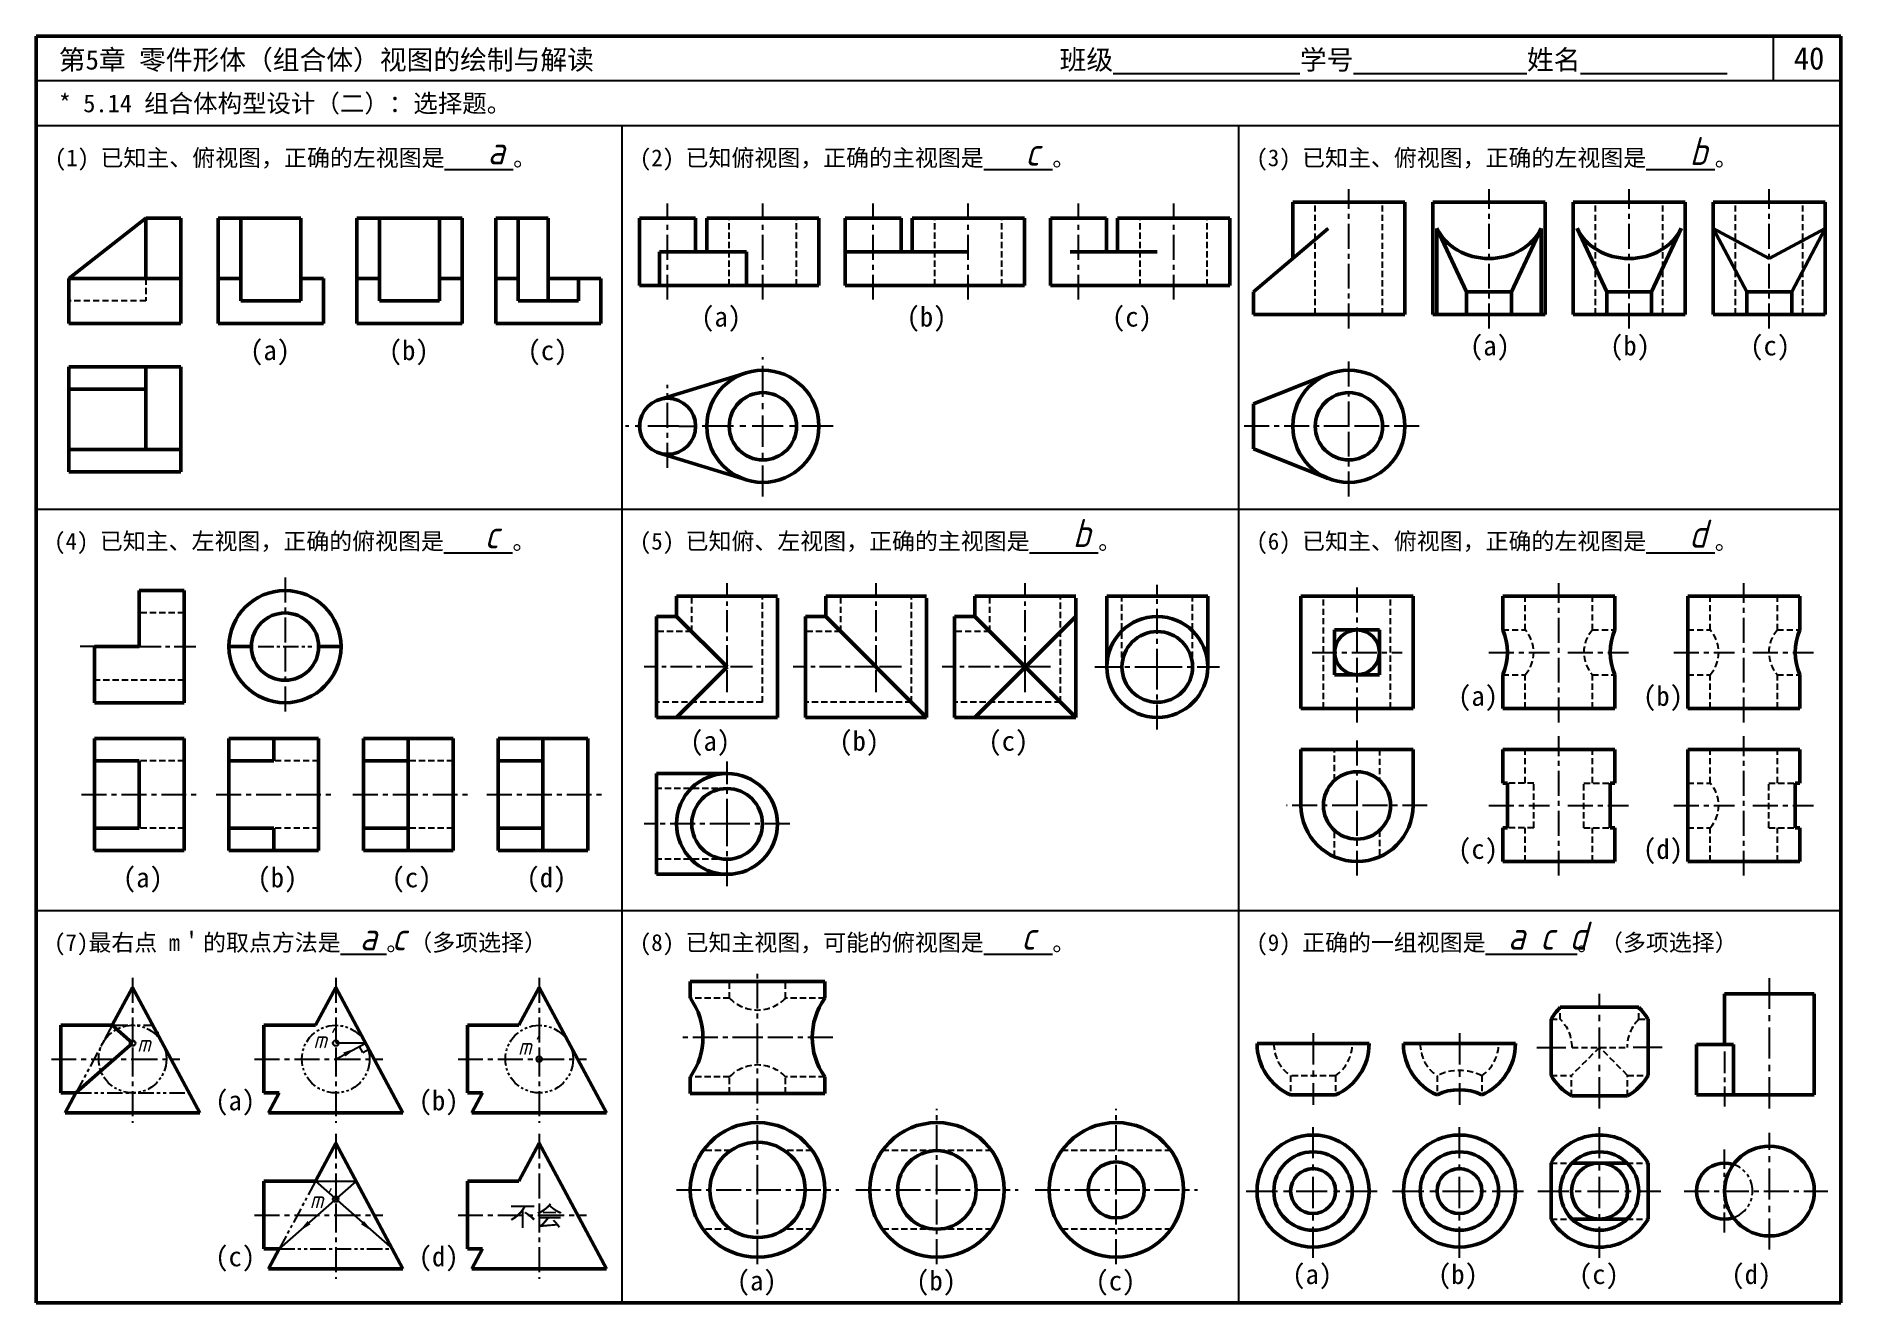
# Model space of a CAD drawing. Header units: millimetres. Extents: x 6 to 328, y 0 to 226.
import ezdxf

# ---------------------------------------------------------------- set-up
doc = ezdxf.new("R2010")
doc.units = ezdxf.units.MM
doc.header["$LTSCALE"] = 0.175
for name, pattern in [('CENTER', [50.8, 31.75, -6.35, 6.35, -6.35]), ('HIDDEN', [9.525, 6.35, -3.175]), ('PHANTOM2', [31.75, 15.875, -3.175, 3.175, -3.175, 3.175, -3.175])]:
    doc.linetypes.add(name, pattern=pattern)
for name, color, linetype in [('双点画线层', 7, 'PHANTOM2'), ('点画线层', 7, 'CENTER'), ('虚线层', 7, 'HIDDEN')]:
    doc.layers.add(name, color=color, linetype=linetype)
doc.layers.add('答案', color=1, linetype='Continuous', lineweight=30)
doc.layers.add('粗实线层', color=7, linetype='Continuous', lineweight=50)
doc.styles.get("Standard").update_dxf_attribs({"font": 'gbeitc.shx', "height": 5, "bigfont": 'gbcbig.shx'})
doc.styles.add('宋体', font='SimSun.ttf', dxfattribs={"height": 3.5})

msp = doc.modelspace()

# ---------------------------------------------------------------- linework, layer by layer
at = {"lineweight": 50}
for p, q in [((327.5, 226), (5.5, 226)), ((5.5, 226), (5.5, 0)), ((327.5, 0), (327.5, 226)), ((5.5, 0), (327.5, 0))]:
    msp.add_line(p, q, dxfattribs=at)
for p, q in [((315.5, 218), (315.5, 226)), ((327.5, 218), (5.5, 218)), ((327.5, 210), (5.5, 210)), ((110, 210), (110, 0)), ((220, 210), (220, 0)), ((5.5, 141.6), (327.5, 141.6)), ((5.5, 70), (327.5, 70)), ((58.96, 43.49), (64.29, 46.35)), ((64.29, 46.35), (58.96, 46.35)), ((63.78, 44.65), (63.19, 45.76)), ((63.78, 44.65), (64.88, 45.24)), ((62.58, 21.71), (48.87, 9.62)), ((55.34, 21.71), (69.06, 9.62))]:
    msp.add_line(p, q)
for centre in [(22.71, 46.35), (58.96, 46.35), (95.27, 43.49), (58.96, 18.52)]:
    msp.add_circle(centre, 0.5)
for points in [[(60.3, 44.66), (60.68, 43.95), (62.6, 45.44)], [(53.93, 14.61), (54.46, 14.01), (52.39, 12.73)], [(64, 14.61), (63.47, 14.01), (65.54, 12.73)]]:
    msp.add_solid(points)
at = {"layer": '双点画线层', "linetype": 'PHANTOM2'}
for p, q in [((19.09, 49.54), (12.61, 37.45)), ((19.09, 49.54), (26.33, 49.54)), ((12.61, 37.45), (32.8, 37.45)), ((55.34, 21.71), (48.87, 9.62)), ((48.87, 9.62), (58.96, 9.62)), ((58.96, 9.62), (69.06, 9.62))]:
    msp.add_line(p, q, dxfattribs=at)
at = {"layer": '双点画线层', "linetype": 'Continuous'}
msp.add_line((55.34, 21.71), (62.58, 21.71), dxfattribs=at)
at = {"layer": '双点画线层', "linetype": 'PHANTOM2', "ltscale": 0.8}
for centre in [(22.71, 43.49), (58.96, 43.49), (95.27, 43.49)]:
    msp.add_circle(centre, 6.04, dxfattribs=at)
at = {"layer": '双点画线层'}
msp.add_arc((306.75, 19.95), 5, 288.21, 71.79, dxfattribs=at)
at = {"layer": '点画线层', "ltscale": 0.8}
for p, q in [((239.72, 173.83), (239.72, 198.68)), ((264.72, 173.83), (264.72, 198.68)), ((289.72, 173.83), (289.72, 198.68)), ((314.72, 173.83), (314.72, 198.68)), ((118.17, 178.98), (118.17, 196.11)), ((135.17, 178.98), (135.17, 196.11)), ((154.82, 178.98), (154.82, 196.11)), ((171.82, 178.98), (171.82, 196.11)), ((191.46, 178.98), (191.46, 196.11)), ((208.46, 178.98), (208.46, 196.11)), ((239.72, 156.39), (239.72, 168.72)), ((118.17, 148.99), (118.17, 163.78)), ((239.72, 156.39), (219.99, 156.39)), ((252.25, 156.39), (239.72, 156.39)), ((239.72, 143.86), (239.72, 156.39)), ((49.91, 129.39), (49.91, 117.08)), ((205.53, 112.24), (205.53, 128.13)), ((241.17, 116.06), (241.17, 128.39)), ((277.17, 103.54), (277.17, 128.39)), ((310.17, 103.54), (310.17, 128.39)), ((49.91, 117.08), (49.91, 104.76)), ((233.15, 116.06), (249.2, 116.06)), ((241.17, 103.54), (241.17, 116.06)), ((264.71, 116.06), (275.5, 116.06)), ((278.8, 116.06), (289.6, 116.06)), ((297.71, 116.06), (308.5, 116.06)), ((311.8, 116.06), (322.6, 116.06)), ((194.41, 113.46), (205.53, 113.46)), ((205.53, 113.46), (216.66, 113.46)), ((205.53, 102.31), (205.53, 112.24)), ((241.17, 88.75), (241.17, 101.08)), ((277.17, 76.23), (277.17, 101.08)), ((310.17, 76.23), (310.17, 101.08)), ((128.78, 85.46), (128.78, 96.59)), ((13.63, 90.71), (34.91, 90.71)), ((37.65, 90.71), (58.91, 90.71)), ((62.03, 90.71), (82.91, 90.71)), ((85.94, 90.71), (106.91, 90.71)), ((241.17, 88.75), (228.6, 88.75)), ((253.7, 88.75), (241.17, 88.75)), ((241.17, 76.23), (241.17, 88.75)), ((264.71, 88.75), (275.5, 88.75)), ((278.8, 88.75), (289.6, 88.75)), ((297.71, 88.75), (308.5, 88.75)), ((311.8, 88.75), (322.6, 88.75)), ((130.17, 85.46), (113.97, 85.46)), ((128.78, 74.36), (128.78, 85.46)), ((139.95, 85.46), (128.78, 85.46)), ((22.71, 58), (22.71, 44.86)), ((58.96, 58), (58.96, 44.86)), ((95.27, 58), (95.27, 44.86)), ((134.22, 45.4), (134.22, 59.27)), ((134.22, 47.35), (120.82, 47.35)), ((147.63, 47.35), (134.22, 47.35)), ((134.22, 35.59), (134.22, 45.4)), ((8.22, 43.49), (22.71, 43.49)), ((22.71, 44.86), (22.71, 32.13)), ((22.71, 43.49), (31.13, 43.49)), ((44.48, 43.49), (58.96, 43.49)), ((58.96, 44.86), (58.96, 32.13)), ((58.96, 43.49), (67.39, 43.49)), ((80.78, 43.49), (95.27, 43.49)), ((95.27, 44.86), (95.27, 32.13)), ((95.27, 43.49), (103.69, 43.49)), ((134.22, 20.16), (134.22, 34.64)), ((166.22, 20.16), (166.22, 34.64)), ((198.22, 20.16), (198.22, 34.64)), ((58.96, 30.18), (58.96, 17.03)), ((95.27, 30.18), (95.27, 17.03)), ((119.73, 20.16), (148.71, 20.16)), ((134.22, 6.9), (134.22, 20.16)), ((151.73, 20.16), (180.71, 20.16)), ((166.22, 6.9), (166.22, 20.16)), ((183.73, 20.16), (212.71, 20.16)), ((198.22, 6.9), (198.22, 20.16)), ((299.54, 19.95), (325.17, 19.95)), ((58.96, 17.03), (58.96, 4.3)), ((95.27, 17.03), (95.27, 4.3)), ((44.48, 15.67), (58.96, 15.67)), ((58.96, 15.67), (67.39, 15.67)), ((80.78, 15.67), (95.27, 15.67)), ((95.27, 15.67), (103.69, 15.67))]:
    msp.add_line(p, q, dxfattribs=at)
at = {"layer": '点画线层'}
for p, q in [((135.17, 143.86), (135.17, 168.72)), ((120.17, 156.39), (110.68, 156.39)), ((120.17, 156.39), (123.17, 156.39)), ((147.7, 156.39), (123.17, 156.39)), ((15.91, 117.08), (13.34, 117.08)), ((284.44, 34.7), (284.44, 55.15)), ((314.75, 34.69), (314.75, 57.93)), ((233.33, 48.11), (233.33, 35.35)), ((259.44, 48.11), (259.44, 35.35)), ((273.27, 45.59), (278.42, 45.59)), ((295.6, 45.59), (290.45, 45.59)), ((233.33, 8.04), (233.33, 31.86)), ((259.44, 8.04), (259.44, 31.86)), ((284.44, 8.04), (284.44, 31.86)), ((314.75, 9.53), (314.75, 30.37)), ((221.41, 19.95), (245.25, 19.95)), ((247.52, 19.95), (271.36, 19.95)), ((273.41, 19.95), (295.4, 19.95))]:
    msp.add_line(p, q, dxfattribs=at)
at = {"layer": '点画线层', "ltscale": 0.7}
for p, q in [((128.78, 113.46), (128.78, 128.4)), ((155.38, 113.46), (155.38, 128.4)), ((181.98, 113.46), (181.98, 128.4)), ((23.91, 117.08), (34.16, 117.08)), ((128.78, 113.46), (113.97, 113.46)), ((128.78, 108.97), (128.78, 113.46)), ((133.29, 113.46), (128.78, 113.46)), ((155.38, 113.46), (140.57, 113.46)), ((155.38, 108.97), (155.38, 113.46)), ((159.89, 113.46), (155.38, 113.46)), ((181.98, 113.46), (167.17, 113.46)), ((181.98, 108.97), (181.98, 113.46)), ((186.49, 113.46), (181.98, 113.46)), ((306.75, 44.85), (306.75, 35.06))]:
    msp.add_line(p, q, dxfattribs=at)
at = {"layer": '点画线层', "ltscale": 0.5}
msp.add_line((45.12, 117.08), (54.71, 117.08), dxfattribs=at)
at = {"layer": '点画线层', "ltscale": 0.64}
msp.add_line((306.75, 12.55), (306.75, 27.38), dxfattribs=at)
at = {"layer": '粗实线层'}
for p, q in [((25.1, 193.5), (11.35, 182.75)), ((31.35, 193.5), (25.1, 193.5)), ((25.1, 193.5), (25.1, 182.75)), ((31.35, 174.75), (31.35, 193.5)), ((38, 174.75), (38, 193.5)), ((38, 193.5), (52.75, 193.5)), ((42, 178.75), (42, 193.5)), ((52.75, 178.75), (52.75, 193.5)), ((62.75, 174.75), (62.75, 193.5)), ((62.75, 193.5), (81.5, 193.5)), ((66.75, 178.75), (66.75, 193.5)), ((77.5, 178.75), (77.5, 193.5)), ((81.5, 174.75), (81.5, 193.5)), ((87.5, 174.75), (87.5, 193.5)), ((87.5, 193.5), (96.88, 193.5)), ((91.5, 178.75), (91.5, 193.5)), ((96.88, 178.75), (96.88, 193.5)), ((113.17, 181.5), (113.17, 193.5)), ((123.17, 193.5), (113.17, 193.5)), ((123.17, 187.5), (123.17, 193.5)), ((145.17, 193.5), (125.17, 193.5)), ((125.17, 187.5), (125.17, 193.5)), ((145.17, 181.5), (145.17, 193.5)), ((159.82, 193.5), (149.82, 193.5)), ((149.82, 181.5), (149.82, 193.5)), ((159.82, 187.5), (159.82, 193.5)), ((181.82, 193.5), (161.82, 193.5)), ((161.82, 187.5), (161.82, 193.5)), ((181.82, 181.5), (181.82, 193.5)), ((196.46, 193.5), (186.46, 193.5)), ((186.46, 181.5), (186.46, 193.5)), ((196.46, 187.5), (196.46, 193.5)), ((218.46, 193.5), (198.46, 193.5)), ((198.46, 187.5), (198.46, 193.5)), ((218.46, 181.5), (218.46, 193.5)), ((249.72, 196.35), (229.72, 196.35)), ((229.72, 186.32), (229.72, 196.35)), ((249.72, 176.35), (249.72, 196.35)), ((274.72, 196.35), (254.72, 196.35)), ((254.72, 176.35), (254.72, 196.35)), ((274.72, 176.35), (274.72, 196.35)), ((279.72, 176.35), (279.72, 196.35)), ((299.72, 196.35), (279.72, 196.35)), ((299.72, 176.35), (299.72, 196.35)), ((304.72, 176.35), (304.72, 196.35)), ((324.72, 196.35), (304.72, 196.35)), ((324.72, 176.35), (324.72, 196.35)), ((222.72, 180.35), (236.02, 191.7)), ((260.72, 180.35), (255.43, 191.7)), ((255.43, 191.7), (255.43, 176.35)), ((268.72, 180.35), (274.01, 191.7)), ((274.01, 191.7), (274.01, 176.35)), ((285.72, 180.35), (280.43, 191.7)), ((293.72, 180.35), (299.01, 191.7)), ((310.72, 180.35), (304.72, 191.7)), ((304.72, 191.7), (314.72, 186.32)), ((314.72, 186.32), (324.72, 191.7)), ((318.72, 180.35), (324.72, 191.7)), ((132.23, 187.5), (116.7, 187.5)), ((116.7, 187.5), (116.7, 181.5)), ((132.23, 187.5), (132.23, 181.5)), ((171.82, 187.5), (149.82, 187.5)), ((205.52, 187.5), (189.99, 187.5)), ((11.35, 182.75), (11.35, 174.75)), ((11.35, 182.75), (31.35, 182.75)), ((38, 182.75), (42, 182.75)), ((52.75, 182.75), (56.75, 182.75)), ((56.75, 174.75), (56.75, 182.75)), ((62.75, 182.75), (66.75, 182.75)), ((77.5, 182.75), (81.5, 182.75)), ((87.5, 182.75), (91.5, 182.75)), ((96.88, 182.75), (106.25, 182.75)), ((102.25, 178.75), (102.25, 182.75)), ((106.25, 174.75), (106.25, 182.75)), ((145.17, 181.5), (113.17, 181.5)), ((181.82, 181.5), (149.82, 181.5)), ((218.46, 181.5), (186.46, 181.5)), ((222.72, 176.35), (222.72, 180.35)), ((260.72, 180.35), (268.72, 180.35)), ((260.72, 176.35), (260.72, 180.35)), ((268.72, 176.35), (268.72, 180.35)), ((285.72, 180.35), (293.72, 180.35)), ((285.72, 176.35), (285.72, 180.35)), ((293.72, 176.35), (293.72, 180.35)), ((310.72, 180.35), (318.72, 180.35)), ((310.72, 176.35), (310.72, 180.35)), ((318.72, 176.35), (318.72, 180.35)), ((42, 178.75), (52.75, 178.75)), ((66.75, 178.75), (77.5, 178.75)), ((91.5, 178.75), (102.25, 178.75)), ((11.35, 174.75), (31.35, 174.75)), ((38, 174.75), (56.75, 174.75)), ((62.75, 174.75), (81.5, 174.75)), ((87.5, 174.75), (106.25, 174.75)), ((249.72, 176.35), (222.72, 176.35)), ((274.72, 176.35), (254.72, 176.35)), ((299.72, 176.35), (279.72, 176.35)), ((324.72, 176.35), (304.72, 176.35)), ((11.35, 166.99), (31.35, 166.99)), ((11.35, 166.99), (11.35, 148.24)), ((25.1, 166.99), (25.1, 152.24)), ((31.35, 148.24), (31.35, 166.99)), ((116.7, 161.16), (132.23, 165.94)), ((222.72, 160.39), (236.02, 165.68)), ((11.35, 162.99), (25.1, 162.99)), ((222.72, 152.39), (222.72, 160.39)), ((11.35, 152.24), (31.35, 152.24)), ((116.7, 151.61), (132.23, 146.83)), ((222.72, 152.39), (236.02, 147.09)), ((11.35, 148.24), (31.35, 148.24)), ((31.91, 127.08), (23.91, 127.08)), ((23.91, 127.08), (23.91, 117.08)), ((31.91, 127.08), (31.91, 107.08)), ((119.78, 126.06), (137.78, 126.06)), ((119.78, 126.06), (119.78, 122.46)), ((137.78, 125.74), (137.78, 104.46)), ((146.38, 126.06), (164.38, 126.06)), ((146.38, 126.06), (146.38, 122.46)), ((164.38, 125.74), (164.38, 104.46)), ((172.98, 126.06), (190.98, 126.06)), ((172.98, 126.06), (172.98, 122.46)), ((190.98, 125.74), (190.98, 104.46)), ((196.53, 126.06), (214.53, 126.06)), ((196.53, 126.06), (196.53, 113.46)), ((214.53, 126.06), (214.53, 113.46)), ((251.17, 126.06), (231.17, 126.06)), ((231.17, 106.06), (231.17, 126.06)), ((251.17, 106.06), (251.17, 126.06)), ((287.17, 126.06), (267.17, 126.06)), ((267.17, 120.06), (267.17, 126.06)), ((287.17, 120.06), (287.17, 126.06)), ((320.17, 126.06), (300.17, 126.06)), ((300.17, 106.06), (300.17, 126.06)), ((320.17, 120.06), (320.17, 126.06)), ((116.18, 122.46), (119.78, 122.46)), ((116.18, 104.46), (116.18, 122.46)), ((119.78, 122.46), (128.78, 113.46)), ((142.78, 122.46), (146.38, 122.46)), ((142.78, 104.46), (142.78, 122.46)), ((146.38, 122.46), (164.38, 104.46)), ((169.38, 122.46), (172.98, 122.46)), ((169.38, 104.46), (169.38, 122.46)), ((172.98, 122.46), (190.98, 104.46)), ((172.98, 104.46), (190.98, 122.46)), ((237.17, 120.06), (237.17, 112.06)), ((237.17, 120.06), (245.17, 120.06)), ((245.17, 120.06), (245.17, 112.06)), ((23.91, 117.08), (15.91, 117.08)), ((15.91, 117.08), (15.91, 107.08)), ((39.91, 117.08), (43.91, 117.08)), ((55.91, 117.08), (59.91, 117.08)), ((128.78, 113.46), (119.78, 104.46)), ((237.17, 112.06), (245.17, 112.06)), ((267.17, 106.06), (267.17, 112.06)), ((287.17, 106.06), (287.17, 112.06)), ((320.17, 106.06), (320.17, 112.06)), ((31.91, 107.08), (15.91, 107.08)), ((116.18, 104.46), (137.78, 104.46)), ((142.78, 104.46), (164.38, 104.46)), ((169.38, 104.46), (190.98, 104.46)), ((251.17, 106.06), (231.17, 106.06)), ((287.17, 106.06), (267.17, 106.06)), ((320.17, 106.06), (300.17, 106.06)), ((31.91, 100.71), (15.91, 100.71)), ((15.91, 100.71), (15.91, 80.71)), ((31.91, 100.71), (31.91, 80.71)), ((55.91, 100.71), (39.91, 100.71)), ((39.91, 100.71), (39.91, 80.71)), ((47.91, 100.71), (47.91, 96.71)), ((55.91, 100.71), (55.91, 80.71)), ((79.91, 100.71), (63.91, 100.71)), ((63.91, 100.71), (63.91, 80.71)), ((71.91, 100.71), (71.91, 80.71)), ((79.91, 100.71), (79.91, 80.71)), ((87.91, 100.71), (87.91, 80.71)), ((103.91, 100.71), (87.91, 100.71)), ((95.91, 100.71), (95.91, 80.71)), ((103.91, 100.71), (103.91, 80.71)), ((23.91, 96.71), (15.91, 96.71)), ((23.91, 96.71), (23.91, 84.71)), ((47.91, 96.71), (39.91, 96.71)), ((71.91, 96.71), (63.91, 96.71)), ((95.91, 96.71), (87.91, 96.71)), ((251.17, 98.75), (231.17, 98.75)), ((231.17, 88.75), (231.17, 98.75)), ((251.17, 88.75), (251.17, 98.75)), ((287.17, 98.75), (267.17, 98.75)), ((267.17, 92.75), (267.17, 98.75)), ((287.17, 92.75), (287.17, 98.75)), ((320.17, 98.75), (300.17, 98.75)), ((300.17, 78.75), (300.17, 98.75)), ((320.17, 92.75), (320.17, 98.75)), ((116.18, 76.46), (116.18, 94.46)), ((116.18, 94.46), (128.78, 94.46)), ((268.01, 92.75), (267.17, 92.75)), ((268.01, 84.75), (268.01, 92.75)), ((286.34, 84.75), (286.34, 92.75)), ((286.34, 92.75), (287.17, 92.75)), ((319.34, 84.75), (319.34, 92.75)), ((319.34, 92.75), (320.17, 92.75)), ((23.91, 84.71), (15.91, 84.71)), ((47.91, 84.71), (39.91, 84.71)), ((47.91, 84.71), (47.91, 80.71)), ((71.91, 84.71), (63.91, 84.71)), ((95.91, 84.71), (87.91, 84.71)), ((267.17, 78.75), (267.17, 84.75)), ((268.01, 84.75), (267.17, 84.75)), ((286.34, 84.75), (287.17, 84.75)), ((287.17, 78.75), (287.17, 84.75)), ((319.34, 84.75), (320.17, 84.75)), ((320.17, 78.75), (320.17, 84.75)), ((31.91, 80.71), (15.91, 80.71)), ((55.91, 80.71), (39.91, 80.71)), ((79.91, 80.71), (63.91, 80.71)), ((103.91, 80.71), (87.91, 80.71)), ((287.17, 78.75), (267.17, 78.75)), ((320.17, 78.75), (300.17, 78.75)), ((116.18, 76.46), (128.78, 76.46)), ((19.09, 49.54), (22.71, 56.29)), ((34.71, 33.89), (22.71, 56.29)), ((55.34, 49.54), (58.96, 56.29)), ((70.96, 33.89), (58.96, 56.29)), ((91.65, 49.54), (95.27, 56.29)), ((107.27, 33.89), (95.27, 56.29)), ((122.22, 57.35), (146.22, 57.35)), ((122.22, 54.35), (122.22, 57.35)), ((146.22, 54.35), (146.22, 57.35)), ((322.75, 55.11), (306.75, 55.11)), ((306.75, 55.11), (306.75, 46.11)), ((322.75, 37.11), (322.75, 55.11)), ((277.44, 52.73), (291.44, 52.73)), ((9.91, 49.54), (19.09, 49.54)), ((9.91, 37.45), (9.91, 49.54)), ((19.09, 49.54), (22.71, 46.35)), ((46.16, 49.54), (55.34, 49.54)), ((46.16, 37.45), (46.16, 49.54)), ((82.47, 49.54), (91.65, 49.54)), ((82.47, 37.45), (82.47, 49.54)), ((275.78, 40.59), (275.78, 50.59)), ((293.1, 40.59), (293.1, 50.59)), ((22.71, 46.35), (12.61, 37.45)), ((243.33, 46.27), (223.33, 46.27)), ((269.44, 46.27), (249.44, 46.27)), ((301.75, 37.11), (301.75, 46.11)), ((301.75, 46.11), (308.31, 46.11)), ((308.31, 37.11), (308.31, 46.11)), ((122.22, 37.35), (122.22, 40.35)), ((146.22, 37.35), (146.22, 40.35)), ((9.91, 37.45), (12.61, 37.45)), ((10.71, 33.89), (12.61, 37.45)), ((46.16, 37.45), (48.87, 37.45)), ((46.96, 33.89), (48.87, 37.45)), ((82.47, 37.45), (85.17, 37.45)), ((83.27, 33.89), (85.17, 37.45)), ((122.22, 37.35), (146.22, 37.35)), ((237.33, 37.11), (229.33, 37.11)), ((279.44, 36.93), (289.44, 36.93)), ((322.75, 37.11), (301.75, 37.11)), ((10.71, 33.89), (34.71, 33.89)), ((46.96, 33.89), (70.96, 33.89)), ((83.27, 33.89), (107.27, 33.89)), ((55.34, 21.71), (58.96, 28.47)), ((70.96, 6.07), (58.96, 28.47)), ((91.65, 21.71), (95.27, 28.47)), ((107.27, 6.07), (95.27, 28.47)), ((275.78, 14.95), (275.78, 24.95)), ((279.54, 24.95), (289.34, 24.95)), ((293.1, 14.95), (293.1, 24.95)), ((46.16, 21.71), (55.34, 21.71)), ((46.16, 9.62), (46.16, 21.71)), ((82.47, 21.71), (91.65, 21.71)), ((82.47, 9.62), (82.47, 21.71)), ((279.54, 14.95), (289.34, 14.95)), ((46.16, 9.62), (48.87, 9.62)), ((46.96, 6.07), (48.87, 9.62)), ((82.47, 9.62), (85.17, 9.62)), ((83.27, 6.07), (85.17, 9.62)), ((46.96, 6.07), (70.96, 6.07)), ((83.27, 6.07), (107.27, 6.07))]:
    msp.add_line(p, q, dxfattribs=at)
for centre, radius in [((135.17, 156.39), 10), ((239.72, 156.39), 10), ((118.17, 156.39), 5), ((135.17, 156.39), 6), ((239.72, 156.39), 6), ((49.91, 117.08), 10), ((49.91, 117.08), 6), ((205.53, 113.46), 9), ((205.53, 113.46), 6.3), ((241.17, 116.06), 4), ((128.78, 85.46), 9), ((241.17, 88.75), 6), ((128.78, 85.46), 6.3), ((134.22, 20.16), 12), ((166.22, 20.16), 12), ((198.22, 20.16), 12), ((233.33, 19.95), 10), ((259.44, 19.95), 10), ((134.22, 20.16), 8.5), ((166.22, 20.16), 7), ((233.33, 19.95), 7), ((259.44, 19.95), 7), ((284.44, 19.95), 7), ((314.75, 19.95), 8), ((198.22, 20.16), 5), ((233.33, 19.95), 4), ((259.44, 19.95), 4), ((284.44, 19.95), 5)]:
    msp.add_circle(centre, radius, dxfattribs=at)
for centre, radius, start, end in [((258.01, 116.06), 10, 336.4218, 23.5782), ((296.34, 116.06), 10, 156.4218, 203.5782), ((329.34, 116.06), 10, 156.4218, 203.5782), ((241.17, 88.75), 10, 180, 0), ((112.48, 47.35), 12, 324.3147, 35.6853), ((155.97, 47.35), 12, 144.3147, 215.6853), ((284.44, 45.59), 10, 134.427, 150), ((284.44, 45.59), 10, 30, 45.573), ((233.33, 46.27), 10, 180, 246.4218), ((233.33, 46.27), 10, 293.5782, 0), ((259.44, 46.27), 10, 180, 246.4218), ((259.44, 46.27), 10, 293.5782, 0), ((284.44, 45.59), 10, 210, 240), ((284.44, 45.59), 10, 300, 330), ((259.44, 29.03), 9.01, 63.645, 116.355), ((284.44, 19.95), 10, 30, 150), ((306.75, 19.95), 5, 71.79, 288.21), ((284.44, 19.95), 10, 210, 330)]:
    msp.add_arc(centre, radius, start, end, dxfattribs=at)
for centre in [(264.72, 194.86), (289.72, 194.86)]:
    msp.add_ellipse(centre, major_axis=(10, 0), ratio=0.853556, start_param=3.520174, end_param=5.904604, dxfattribs=at)
at = {"layer": '虚线层'}
for p, q in [((129.17, 181.5), (129.17, 193.5)), ((141.17, 181.5), (141.17, 193.5)), ((165.82, 181.5), (165.82, 193.5)), ((177.82, 181.5), (177.82, 193.5)), ((202.46, 181.5), (202.46, 193.5)), ((214.46, 181.5), (214.46, 193.5)), ((233.72, 176.35), (233.72, 196.35)), ((245.72, 176.35), (245.72, 196.35)), ((283.72, 176.35), (283.72, 196.35)), ((295.72, 176.35), (295.72, 196.35)), ((308.72, 176.35), (308.72, 196.35)), ((320.72, 176.35), (320.72, 196.35)), ((25.1, 182.75), (25.1, 178.75)), ((25.1, 178.75), (11.35, 178.75)), ((122.48, 119.76), (122.48, 126.06)), ((135.08, 107.16), (135.08, 126.06)), ((149.08, 119.76), (149.08, 126.06)), ((161.68, 107.16), (161.68, 126.06)), ((175.68, 119.76), (175.68, 126.06)), ((188.28, 107.16), (188.28, 126.06)), ((199.23, 113.46), (199.23, 126.06)), ((211.83, 113.46), (211.83, 126.06)), ((235.17, 106.06), (235.17, 126.06)), ((247.17, 106.06), (247.17, 126.06)), ((271.17, 120.06), (271.17, 126.06)), ((283.17, 120.06), (283.17, 126.06)), ((304.17, 120.06), (304.17, 126.06)), ((316.17, 120.06), (316.17, 126.06)), ((31.91, 123.08), (23.91, 123.08)), ((122.48, 119.76), (116.18, 119.76)), ((149.08, 119.76), (142.78, 119.76)), ((175.68, 119.76), (169.38, 119.76)), ((267.17, 120.06), (271.17, 120.06)), ((283.17, 120.06), (287.17, 120.06)), ((300.17, 120.06), (304.17, 120.06)), ((316.17, 120.06), (320.17, 120.06)), ((31.91, 111.08), (15.91, 111.08)), ((267.17, 112.06), (271.17, 112.06)), ((271.17, 106.06), (271.17, 112.06)), ((283.17, 106.06), (283.17, 112.06)), ((283.17, 112.06), (287.17, 112.06)), ((300.17, 112.06), (304.17, 112.06)), ((304.17, 106.06), (304.17, 112.06)), ((316.17, 106.06), (316.17, 112.06)), ((316.17, 112.06), (320.17, 112.06)), ((135.08, 107.16), (116.18, 107.16)), ((161.68, 107.16), (142.78, 107.16)), ((188.28, 107.16), (169.38, 107.16)), ((31.91, 96.71), (23.91, 96.71)), ((55.91, 96.71), (47.91, 96.71)), ((79.91, 96.71), (71.91, 96.71)), ((237.17, 93.22), (237.17, 98.75)), ((245.17, 98.75), (245.17, 93.22)), ((271.17, 92.75), (271.17, 98.75)), ((283.17, 92.75), (283.17, 98.75)), ((304.17, 92.75), (304.17, 98.75)), ((316.17, 92.75), (316.17, 98.75)), ((128.78, 91.76), (116.18, 91.76)), ((272.7, 92.75), (268.01, 92.75)), ((272.7, 84.75), (272.7, 92.75)), ((281.64, 92.75), (286.34, 92.75)), ((281.64, 84.75), (281.64, 92.75)), ((300.17, 92.75), (304.17, 92.75)), ((314.64, 92.75), (319.34, 92.75)), ((314.64, 84.75), (314.64, 92.75)), ((31.91, 84.71), (23.91, 84.71)), ((55.91, 84.71), (47.91, 84.71)), ((79.91, 84.71), (71.91, 84.71)), ((237.17, 79.59), (237.17, 84.28)), ((245.17, 84.28), (245.17, 79.59)), ((272.7, 84.75), (268.01, 84.75)), ((271.17, 78.75), (271.17, 84.75)), ((281.64, 84.75), (286.34, 84.75)), ((283.17, 78.75), (283.17, 84.75)), ((300.17, 84.75), (304.17, 84.75)), ((304.17, 78.75), (304.17, 84.75)), ((314.64, 84.75), (319.34, 84.75)), ((316.17, 78.75), (316.17, 84.75)), ((128.78, 79.16), (116.18, 79.16)), ((129.22, 54.35), (129.22, 57.35)), ((139.22, 54.35), (139.22, 57.35)), ((129.22, 54.35), (122.22, 54.35)), ((146.22, 54.35), (139.22, 54.35)), ((277.44, 50.59), (277.44, 52.73)), ((291.44, 50.59), (291.44, 52.73)), ((275.78, 50.59), (277.44, 50.59)), ((291.44, 50.59), (293.1, 50.59)), ((284.44, 45.59), (279.44, 40.59)), ((279.54, 45.59), (289.34, 45.59)), ((289.44, 40.59), (284.44, 45.59)), ((129.22, 40.35), (122.22, 40.35)), ((129.22, 37.35), (129.22, 40.35)), ((146.22, 40.35), (139.22, 40.35)), ((139.22, 37.35), (139.22, 40.35)), ((229.33, 40.53), (229.33, 37.11)), ((237.33, 40.53), (229.33, 40.53)), ((237.33, 40.53), (237.33, 37.11)), ((255.44, 40.53), (255.44, 37.11)), ((263.44, 40.53), (263.44, 37.11)), ((275.78, 40.59), (279.44, 40.59)), ((279.44, 36.93), (279.44, 40.59)), ((289.44, 36.93), (289.44, 40.59)), ((289.44, 40.59), (293.1, 40.59)), ((129.4, 27.16), (124.48, 27.16)), ((143.97, 27.16), (139.05, 27.16)), ((175.97, 27.16), (156.48, 27.16)), ((207.97, 27.16), (188.48, 27.16)), ((275.78, 24.95), (279.54, 24.95)), ((289.34, 24.95), (293.1, 24.95)), ((129.4, 13.16), (124.48, 13.16)), ((143.97, 13.16), (139.05, 13.16)), ((175.97, 13.16), (156.48, 13.16)), ((207.97, 13.16), (188.48, 13.16)), ((275.78, 14.95), (279.54, 14.95)), ((289.34, 14.95), (293.1, 14.95))]:
    msp.add_line(p, q, dxfattribs=at)
for centre, radius, start, end in [((266.7, 116.06), 6, 318.1897, 41.8103), ((287.64, 116.06), 6, 138.1897, 221.8103), ((299.7, 116.06), 6, 318.1897, 41.8103), ((320.64, 116.06), 6, 138.1897, 221.8103), ((299.7, 88.75), 6, 318.1897, 41.8103), ((134.22, 59.25), 7, 224.4153, 315.5847), ((272.54, 45.59), 7, 0, 45.5847), ((296.34, 45.59), 7, 134.4153, 180), ((233.33, 46.27), 7, 180, 235.1501), ((233.33, 46.27), 7, 304.8499, 0), ((259.44, 46.27), 7, 180, 235.1501), ((259.44, 46.27), 7, 304.8499, 0), ((134.22, 35.45), 7, 44.4153, 135.5847), ((259.44, 32.46), 9.01, 63.645, 116.355)]:
    msp.add_arc(centre, radius, start, end, dxfattribs=at)

# ---------------------------------------------------------------- texts
at = {"style": '宋体'}
for s, height, p in [('第5章 零件形体（组合体）视图的绘制与解读', 3.5, (9.55, 220.03)), ('班级%%U              %%U学号%%U             %%U姓名%%U           ', 3.5, (188.11, 220.03)), ('40', 4, (319.1, 220.03)), ('* 5.14 组合体构型设计（二）：选择题。', 3.2, (9.55, 212.41)), ('(1) 已知主、俯视图，正确的左视图是%%U      %%U。', 3, (8.83, 202.79)), ('(2) 已知俯视图，正确的主视图是%%U      %%U。', 3, (113.21, 202.79)), ('(3) 已知主、俯视图，正确的左视图是%%U      %%U。', 3, (223.21, 202.79)), ('(a)', 3.5, (124.15, 174.18)), ('(b)', 3.5, (160.8, 174.18)), ('(c)', 3.5, (197.44, 174.18)), ('(a)', 3.5, (43.67, 168.19)), ('(b)', 3.5, (68.42, 168.19)), ('(c)', 3.5, (93.17, 168.19)), ('(a)', 3.5, (261.31, 169.03)), ('(b)', 3.5, (286.31, 169.03)), ('(c)', 3.5, (311.31, 169.03)), ('(4) 已知主、左视图，正确的俯视图是%%U      %%U。', 3, (8.71, 134.39)), ('(5) 已知俯、左视图，正确的主视图是%%U      %%U。', 3, (113.21, 134.39)), ('(6) 已知主、俯视图，正确的左视图是%%U      %%U。', 3, (223.21, 134.39)), ('(a)', 3.5, (259.19, 106.52)), ('(b)', 3.5, (292.19, 106.52)), ('(a)', 3.5, (122.19, 98.51)), ('(b)', 3.5, (148.79, 98.51)), ('(c)', 3.5, (175.39, 98.51)), ('(c)', 3.5, (259.19, 79.22)), ('(d)', 3.5, (292.19, 79.22)), ('(a)', 3.5, (20.98, 74.14)), ('(b)', 3.5, (44.98, 74.14)), ('(c)', 3.5, (68.92, 74.14)), ('(d)', 3.5, (92.98, 74.14)), ('(7)最右点 m＇的取点方法是%%U    %%U。（多项选择）', 3, (8.71, 62.79)), ('(8) 已知主视图，可能的俯视图是%%U      %%U。', 3, (113.21, 62.79)), ('(9) 正确的一组视图是%%U        %%U。（多项选择）', 3, (223.21, 62.79)), ('(a)', 3.5, (37.45, 34.36)), ('(b)', 3.5, (73.75, 34.36)), ('不会', 3.5, (89.92, 13.76)), ('(c)', 3.5, (37.45, 6.53)), ('(d)', 3.5, (73.75, 6.53)), ('(a)', 3.5, (229.6, 3.36)), ('(b)', 3.5, (255.61, 3.36)), ('(c)', 3.5, (280.76, 3.36)), ('(d)', 3.5, (307.94, 3.36)), ('(a)', 3.5, (130.5, 2.22)), ('(b)', 3.5, (162.5, 2.22)), ('(c)', 3.5, (194.5, 2.22))]:
    msp.add_text(s, height=height, dxfattribs=at).set_placement(p)
for p in [(23.52, 44.79), (54.97, 45.43), (91.48, 44.26), (54.33, 16.89)]:
    msp.add_text("m'", height=3).set_placement(p)
at = {"layer": '答案'}
for s, p in [('a', (86.06, 203.12)), ('c', (181.97, 202.89)), ('b', (300.51, 203)), ('b', (190.46, 134.84)), ('d', (300.4, 134.73)), ('c', (85.51, 134.62)), ('a c d', (268.1, 63.01)), ('a c', (63.24, 62.89)), ('c', (181.25, 63.01))]:
    msp.add_text(s, height=5, dxfattribs=at).set_placement(p)

doc.saveas('drawing.dxf')
